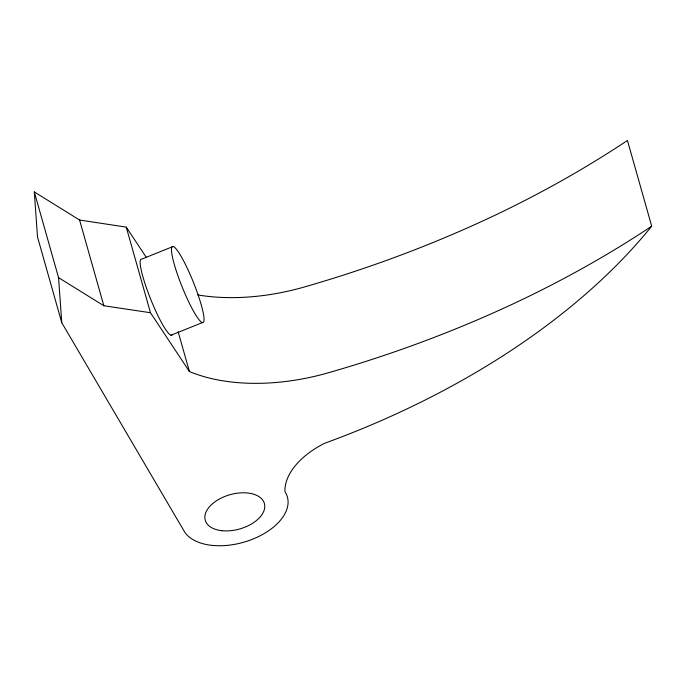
<?xml version="1.0" encoding="UTF-8"?>
<svg xmlns="http://www.w3.org/2000/svg" width="686" height="686" viewBox="0 0 686 686"><rect width="100%" height="100%" fill="white"/><g stroke="black" fill="none" stroke-linecap="round" stroke-linejoin="round"><path stroke-width="1.03" d="M173.112 246.497L141.779 259.111A40.989 6.088 68.1 0 0 151.22 300.528A40.989 6.088 68.1 0 0 172.435 334.339M171.071 335.214L202.404 322.6A40.989 6.088 68.1 0 0 186.652 266.923A40.989 6.088 68.1 0 0 174.218 264.119A40.989 6.088 68.1 0 0 202.404 322.6M146.29 257.344L126.258 227.117L79.585 220.026L34.3 191.917L58.559 277.641L103.843 305.75L150.474 312.722L189.405 371.512A163.645 94.797 -15.8 0 0 327.556 373.004C392.418 354.448 455.821 330.858 516.858 302.123A725.256 420.124 -15.8 0 0 651.7 226.191L627.441 140.467A725.256 420.124 -15.8 0 1 492.599 216.399C431.563 245.134 368.159 268.723 303.306 287.28A163.645 94.797 -15.8 0 1 197.705 294.937M34.3 191.917L37.516 236.962L61.766 322.694L184.671 532.036A54.648 31.659 -15.8 0 0 252.86 539.093A54.648 31.659 -15.8 0 0 284.939 491.673A76.446 44.29 -15.8 0 1 324.564 443.302A577.329 334.434 -15.8 0 0 651.7 226.191M178.146 331.715L189.405 371.512M126.258 227.117L150.474 312.722M79.585 220.026L103.843 305.75M58.559 277.641L61.766 322.694M222.05 530.715A30.741 17.81 -15.8 0 0 264.676 504.853A30.741 17.81 -15.8 0 0 217.694 499.991A30.741 17.81 -15.8 0 0 222.05 530.715"/></g></svg>
